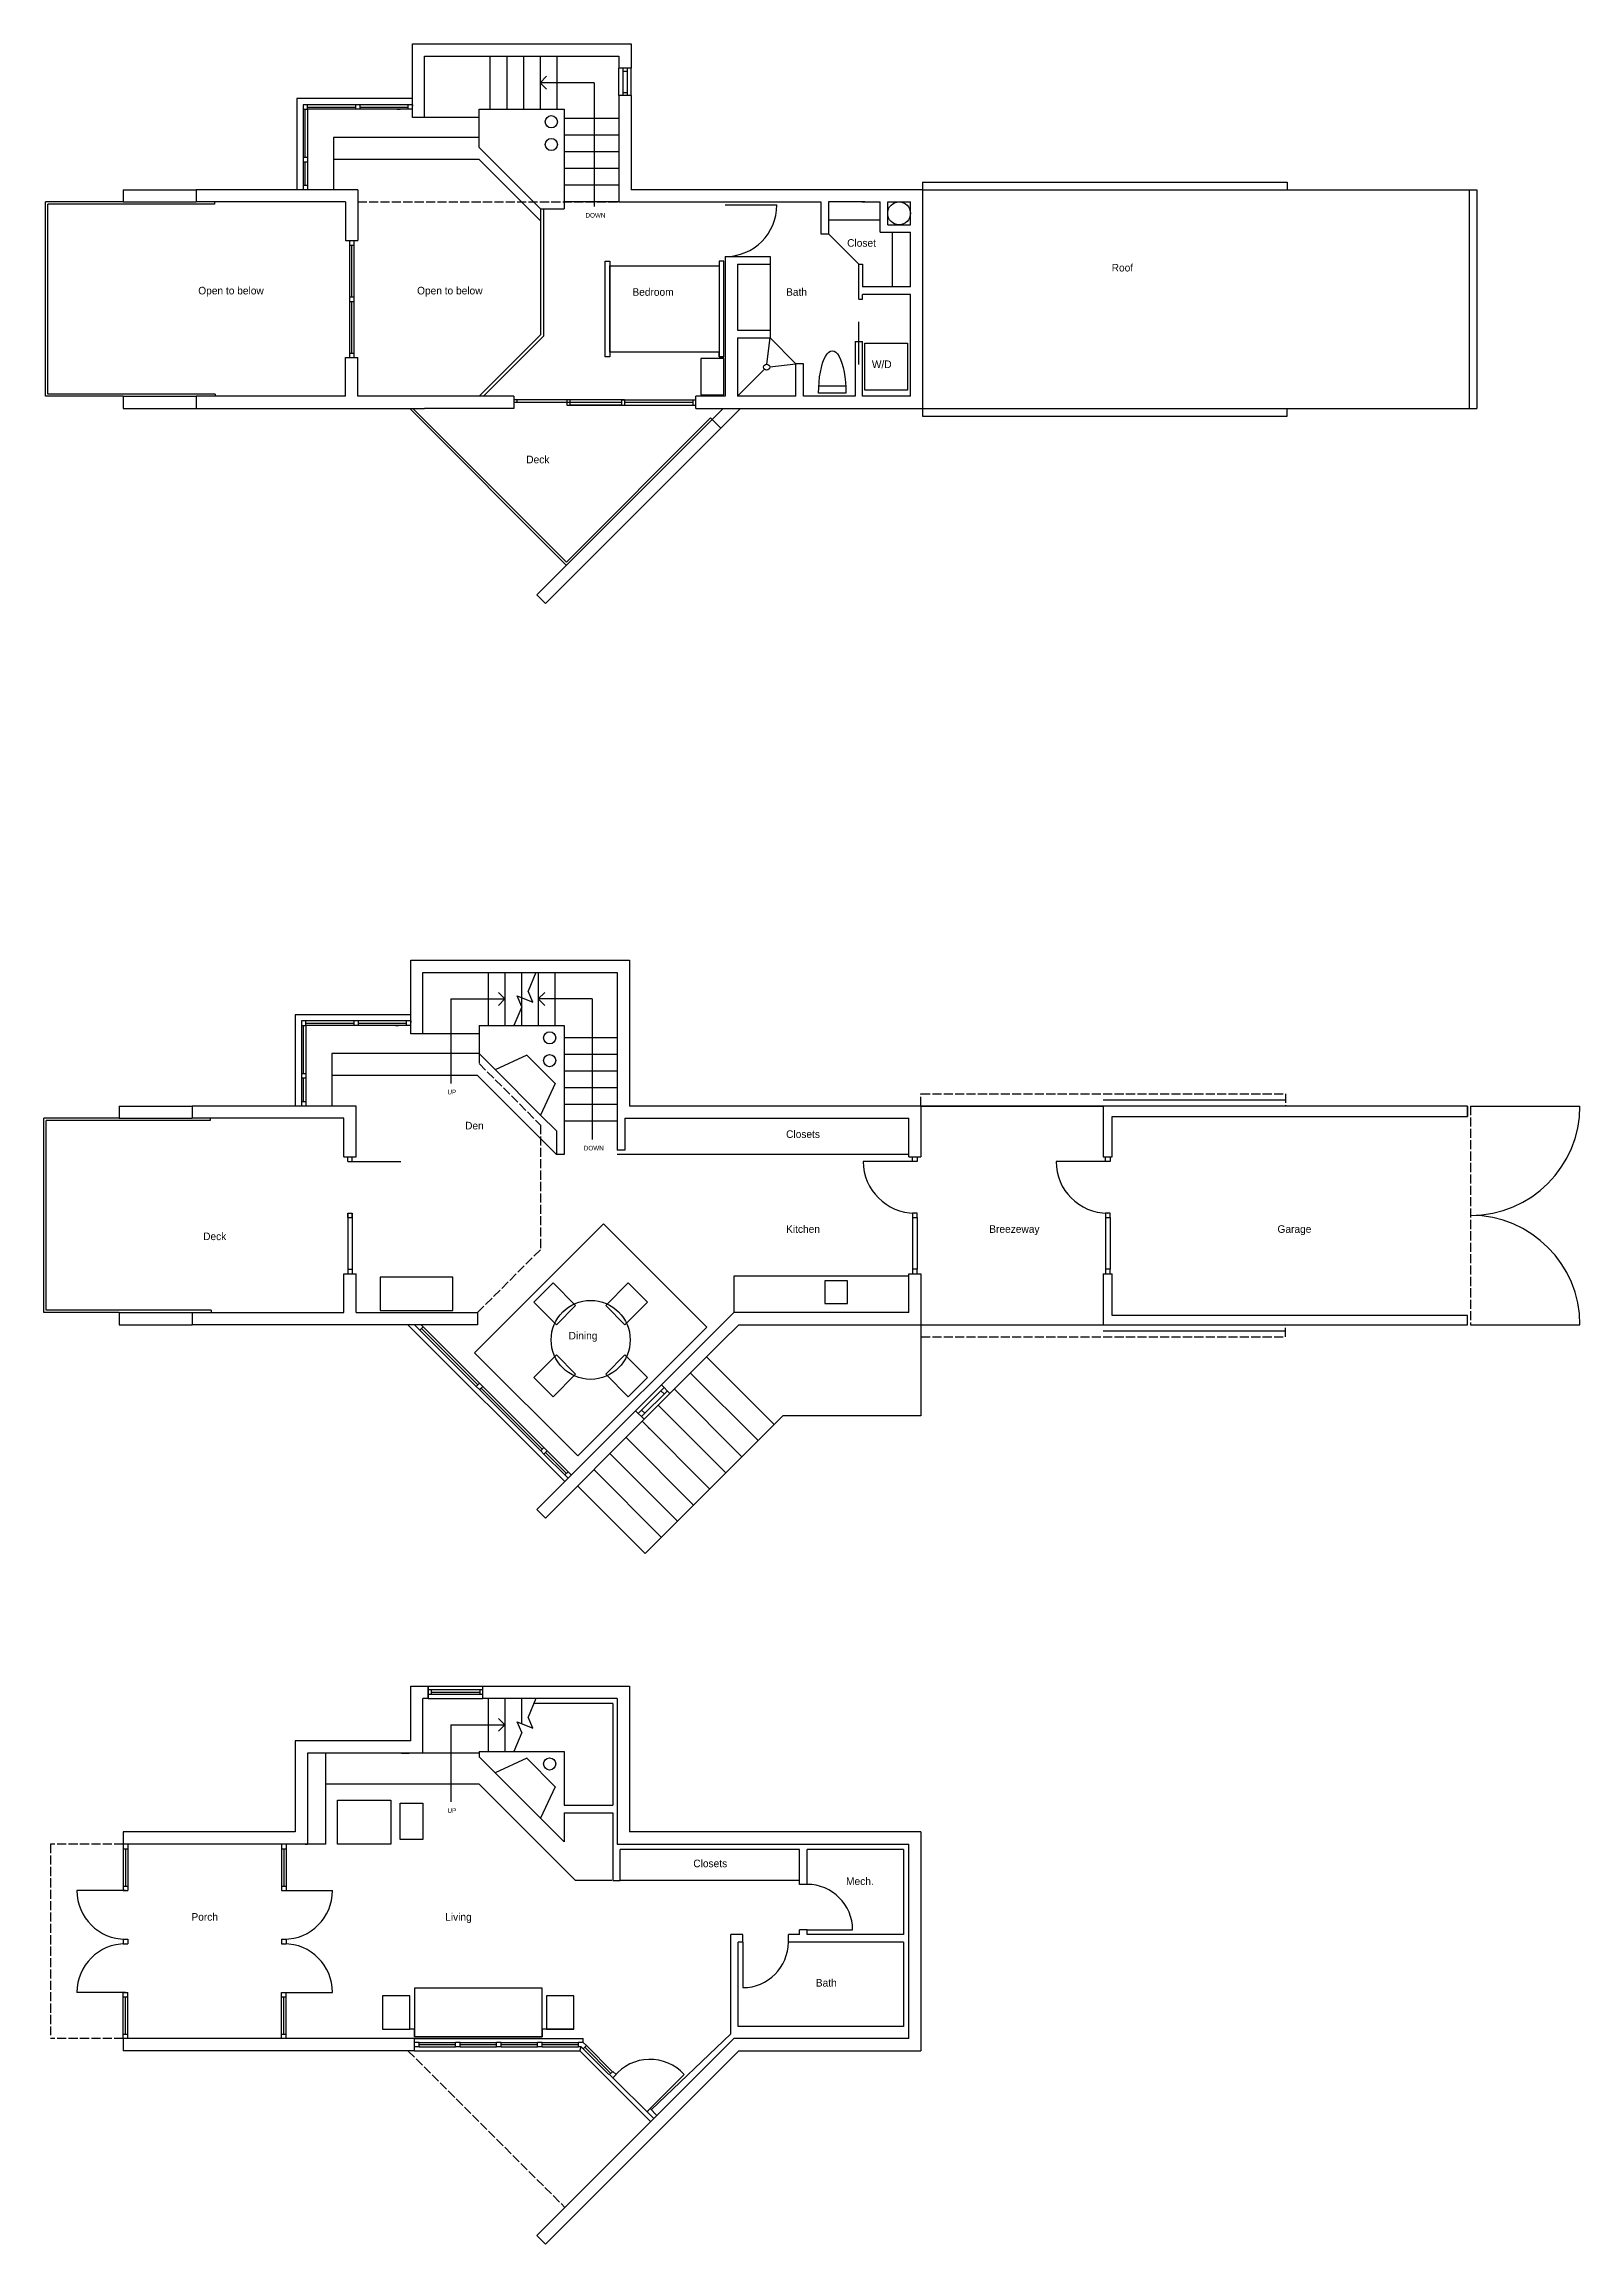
# Model space of a CAD drawing. Header units: inches. Extents: x -16484 to -805, y 141 to 7454.
# Drawn here: x -5318 to -4306, y 1100 to 2548 of the extents above; entities that cross this region are included whole.
import ezdxf

# ---------------------------------------------------------------- set-up
doc = ezdxf.new("R2010")
doc.units = ezdxf.units.IN
doc.header["$LTSCALE"] = 0.5
doc.header["$MEASUREMENT"] = 0
doc.linetypes.add('ACAD_ISO02W100', pattern=[15, 12, -3])
doc.layers.get('0').update_dxf_attribs({"color": 253})
for name, color, linetype in [('A-doors', 254, 'Continuous'), ('A-Elev-North', 7, 'Continuous'), ('A-Elev-South', 7, 'Continuous'), ('A-fixtures', 140, 'Continuous'), ('A-furniture', 33, 'Continuous'), ('A-glazing', 252, 'Continuous'), ('A-millwork', 252, 'Continuous'), ('A-roof', 253, 'Continuous'), ('A-soffit', 251, 'ACAD_ISO02W100'), ('A-stairs', 252, 'Continuous'), ('A-text', 254, 'Continuous'), ('A-walls', 7, 'Continuous')]:
    doc.layers.add(name, color=color, linetype=linetype)

msp = doc.modelspace()

# ---------------------------------------------------------------- linework, layer by layer
for p, q in [((-4740.1, 1849.2), (-4620.1, 1849.2)), ((-4620.1, 1849.2), (-4740.1, 1849.2)), ((-4740.1, 1705.2), (-4620.1, 1705.2))]:
    msp.add_line(p, q)
at = {"layer": 'A-doors'}
for p, q in [((-5119, 2419), (-5111, 2419)), ((-5116.5, 2419), (-5116.5, 2342)), ((-5116.5, 2416), (-5113.5, 2416)), ((-5113.5, 2419), (-5113.5, 2342)), ((-5116.5, 2382), (-5113.5, 2382)), ((-5116.5, 2379), (-5113.5, 2379)), ((-5116.5, 2345), (-5113.5, 2345)), ((-4620.1, 1853.2), (-4500.1, 1853.2)), ((-4378.1, 1849.2), (-4306.1, 1849.2)), ((-5120.1, 1815.7), (-5112.6, 1815.7)), ((-5117.6, 1812.7), (-5114.6, 1812.7)), ((-4744.1, 1812.7), (-4778.1, 1812.7)), ((-4745.6, 1815.7), (-4742.6, 1815.7)), ((-4745.6, 1812.7), (-4745.6, 1815.7)), ((-4742.6, 1812.7), (-4745.6, 1812.7)), ((-4742.6, 1815.7), (-4742.6, 1812.7)), ((-4617.1, 1812.7), (-4651.1, 1812.7)), ((-4618.6, 1815.7), (-4615.6, 1815.7)), ((-4618.6, 1812.7), (-4618.6, 1815.7)), ((-4615.6, 1812.7), (-4618.6, 1812.7)), ((-4615.6, 1815.7), (-4615.6, 1812.7)), ((-5117.6, 1778.7), (-5117.6, 1775.7)), ((-5117.6, 1778.7), (-5114.6, 1778.7)), ((-5117.6, 1775.7), (-5117.6, 1778.7)), ((-5117.6, 1778.7), (-5114.6, 1778.7)), ((-5117.6, 1775.7), (-5114.6, 1775.7)), ((-5117.6, 1775.7), (-5114.6, 1775.7)), ((-5114.6, 1778.7), (-5114.6, 1775.7)), ((-5114.6, 1775.7), (-5114.6, 1778.7)), ((-4742.6, 1778.7), (-4745.6, 1778.7)), ((-4745.6, 1778.7), (-4745.6, 1775.7)), ((-4745.6, 1775.7), (-4742.6, 1775.7)), ((-4742.6, 1775.7), (-4742.6, 1778.7)), ((-4615.6, 1778.7), (-4618.6, 1778.7)), ((-4618.6, 1778.7), (-4618.6, 1775.7)), ((-4618.6, 1775.7), (-4615.6, 1775.7)), ((-4615.6, 1775.7), (-4615.6, 1778.7)), ((-5120.1, 1738.7), (-5112.6, 1738.7)), ((-5117.6, 1741.7), (-5114.6, 1741.7)), ((-4742.6, 1741.7), (-4745.6, 1741.7)), ((-4745.6, 1741.7), (-4745.6, 1738.7)), ((-4745.6, 1738.7), (-4742.6, 1738.7)), ((-4742.6, 1738.7), (-4742.6, 1741.7)), ((-4615.6, 1741.7), (-4618.6, 1741.7)), ((-4618.6, 1741.7), (-4618.6, 1738.7)), ((-4618.6, 1738.7), (-4615.6, 1738.7)), ((-4615.6, 1738.7), (-4615.6, 1741.7)), ((-4620.1, 1701.2), (-4500.1, 1701.2)), ((-4378.1, 1705.2), (-4306.1, 1705.2)), ((-5265.4, 1363.2, -4869.3), (-5265.4, 1360.2, -4869.3)), ((-5262.4, 1363.2, -4869.3), (-5262.4, 1360.2, -4869.3)), ((-5161.1, 1363.2), (-5161.1, 1360.2)), ((-5158.1, 1363.2), (-5158.1, 1360.2)), ((-5265.4, 1360.2, -4869.3), (-5262.4, 1360.2, -4869.3)), ((-5161.1, 1360.2), (-5158.1, 1360.2)), ((-5265.4, 1335.6, -4869.3), (-5262.4, 1335.6, -4869.3)), ((-5265.4, 1335.6, -4869.3), (-5265.4, 1332.6, -4869.3)), ((-5262.4, 1335.6, -4869.3), (-5262.4, 1332.6, -4869.3)), ((-5161.1, 1335.6), (-5161.1, 1332.6)), ((-5161.1, 1335.6), (-5158.1, 1335.6)), ((-5158.1, 1335.6), (-5158.1, 1332.6)), ((-5263.9, 1332.6, -4869.3), (-5295.9, 1332.6, -4869.3)), ((-5265.4, 1332.6, -4869.3), (-5262.4, 1332.6, -4869.3)), ((-5161.1, 1332.6), (-5158.1, 1332.6)), ((-5159.6, 1332.6), (-5127.6, 1332.6)), ((-4815.1, 1306.7), (-4785.1, 1306.7)), ((-5265.4, 1300.6, -4869.3), (-5265.4, 1297.6, -4869.3)), ((-5265.4, 1300.6, -4869.3), (-5262.4, 1300.6, -4869.3)), ((-5265.4, 1297.6, -4869.3), (-5262.4, 1297.6, -4869.3)), ((-5262.4, 1300.6, -4869.3), (-5262.4, 1297.6, -4869.3)), ((-5161.1, 1300.6), (-5158.1, 1300.6)), ((-5161.1, 1300.6), (-5161.1, 1297.6)), ((-5161.1, 1297.6), (-5158.1, 1297.6)), ((-5158.1, 1300.6), (-5158.1, 1297.6)), ((-4857.4, 1298.7), (-4857.4, 1268.7)), ((-5263.9, 1265.6, -4869.3), (-5295.9, 1265.6, -4869.3)), ((-5265.4, 1262.6, -4869.3), (-5265.4, 1265.6, -4869.3)), ((-5265.4, 1265.6, -4869.3), (-5262.4, 1265.6, -4869.3)), ((-5265.4, 1262.6, -4869.3), (-5262.4, 1262.6, -4869.3)), ((-5262.4, 1262.6, -4869.3), (-5262.4, 1265.6, -4869.3)), ((-5161.1, 1265.6), (-5158.1, 1265.6)), ((-5161.1, 1262.6), (-5161.1, 1265.6)), ((-5161.1, 1262.6), (-5158.1, 1262.6)), ((-5159.6, 1265.6), (-5127.6, 1265.6)), ((-5158.1, 1262.6), (-5158.1, 1265.6)), ((-5265.4, 1235.2, -4869.3), (-5265.4, 1238, -4869.3)), ((-5265.4, 1238, -4869.3), (-5262.4, 1238, -4869.3)), ((-5262.4, 1235.2, -4869.3), (-5262.4, 1238, -4869.3)), ((-5161.1, 1238), (-5158.1, 1238)), ((-5161.1, 1235.2), (-5161.1, 1238)), ((-5158.1, 1235.2), (-5158.1, 1238)), ((-4920, 1187.5), (-4896, 1211.5))]:
    msp.add_line(p, q, dxfattribs=at)
at = {"layer": 'A-doors', "color": 252}
for p, q in [((-4618.6, 1775.7), (-4618.6, 1741.7)), ((-4615.6, 1775.7), (-4615.6, 1741.7))]:
    msp.add_line(p, q, dxfattribs=at)
at = {"layer": 'A-doors'}
for centre, radius, start, end in [((-4869, 2442.5), 34, 270, 0), ((-4378.1, 1849.2), 72, 270, 0), ((-4744.1, 1812.7), 34, 180, 270), ((-4617.1, 1812.7), 34, 180, 270), ((-4378.1, 1705.2), 72, 0, 90), ((-4815.1, 1306.7), 30, 0, 90), ((-5263.9, 1332.6, -4869.3), 32, 180, 270), ((-5159.6, 1332.6), 32, 270, 0), ((-5263.9, 1265.6, -4869.3), 32, 90, 180), ((-5159.6, 1265.6), 32, 0, 90), ((-4857.4, 1298.7), 30, 270, 0), ((-4918.5, 1191.1), 30.4, 42.2483, 140.4556)]:
    msp.add_arc(centre, radius, start, end, dxfattribs=at)
at = {"layer": 'A-Elev-North', "color": 253}
for p, q in [((-5151, 2512.5), (-5151, 2452.5)), ((-5075, 2512.5), (-5151, 2512.5)), ((-5031, 2500), (-5067, 2500)), ((-5127, 2487), (-5127, 2452.5)), ((-5031, 2487), (-5127, 2487)), ((-5127, 2487), (-5127, 2452.5)), ((-5152.1, 1909.2), (-5152.1, 1849.2)), ((-5076.1, 1909.2), (-5152.1, 1909.2)), ((-5128.1, 1883.7), (-5128.1, 1849.2)), ((-5031, 1883.7), (-5128.1, 1883.7)), ((-5031, 1896.7), (-5068.1, 1896.7)), ((-5031, 1423.2), (-5068.1, 1423.2))]:
    msp.add_line(p, q, dxfattribs=at)
at = {"layer": 'A-Elev-North', "color": 252}
for p, q in [((-5112.5, 2508.5), (-5112.5, 2505.5)), ((-5109.5, 2508.5), (-5109.5, 2505.5)), ((-5113.6, 1905.2), (-5113.6, 1902.2)), ((-5110.6, 1905.2), (-5110.6, 1902.2))]:
    msp.add_line(p, q, dxfattribs=at)
at = {"layer": 'A-Elev-North'}
for p, q in [((-5075, 2508.5), (-5075, 2507.5)), ((-5076.1, 1905.2), (-5076.1, 1904.2)), ((-4943.1, 1455.7), (-4943.1, 1388.8)), ((-4943.1, 1383.8), (-4943.1, 1339.2))]:
    msp.add_line(p, q, dxfattribs=at)
at = {"layer": 'A-Elev-North', "color": 254}
for p, q in [((-5073.6, 1705.2), (-5070, 1701.7)), ((-5067.9, 1703.8), (-5069.3, 1705.2)), ((-5028.7, 1664.6), (-5030.8, 1666.7)), ((-5032.9, 1664.6), (-5030.8, 1662.5)), ((-5030.8, 1662.5), (-5029.8, 1663.5))]:
    msp.add_line(p, q, dxfattribs=at)
at = {"layer": 'A-Elev-North', "color": 7}
for p, q in [((-4988.4, 1624.3), (-4986.3, 1622.2)), ((-4990.5, 1622.2), (-4988.4, 1620)), ((-4972.5, 1608.4), (-4970.4, 1606.3)), ((-4974.6, 1606.3), (-4972.5, 1604.1))]:
    msp.add_line(p, q, dxfattribs=at)
at = {"layer": 'A-Elev-South', "color": 253}
for p, q in [((-5265.4, 2452.5, -4869.3), (-5217.4, 2452.5, -4869.3)), ((-5265.4, 2444.5, -4869.3), (-5217.4, 2444.5, -4869.3)), ((-5265.4, 2316.5, -4869.3), (-5217.4, 2316.5, -4869.3)), ((-5265.4, 2308.5, -4869.3), (-5217.4, 2308.5, -4869.3)), ((-4937.3, 2310.7), (-4971.3, 2310.7)), ((-5268.1, 1849.2), (-5220.1, 1849.2)), ((-5268.1, 1841.2), (-5220.1, 1841.2)), ((-5268.1, 1713.2), (-5220.1, 1713.2)), ((-5220.1, 1713.2), (-5120.1, 1713.2)), ((-5112.1, 1713.2), (-5032.1, 1713.2)), ((-5268.1, 1705.2), (-5220.1, 1705.2)), ((-4740.1, 1705.2), (-4740.1, 1645.2)), ((-4881.3, 1684), (-4836.7, 1639.5)), ((-4891.9, 1673.4), (-4847.4, 1628.9)), ((-4913.1, 1652.2), (-4868.6, 1607.6)), ((-4902.5, 1662.8), (-4858, 1618.3)), ((-4923.7, 1641.6), (-4879.2, 1597)), ((-4831, 1645.2), (-4921.6, 1554.6)), ((-4740.1, 1645.2), (-4831, 1645.2)), ((-4934.3, 1631), (-4889.8, 1586.4)), ((-4955.5, 1609.8), (-4911, 1565.2)), ((-4944.9, 1620.4), (-4900.4, 1575.8)), ((-4966.2, 1599.2), (-4921.6, 1554.6))]:
    msp.add_line(p, q, dxfattribs=at)
at = {"layer": 'A-Elev-South', "color": 7}
for p, q in [((-5217.4, 2308.5, -4869.3), (-5067, 2308.5)), ((-4987.4, 1577.9), (-4922.3, 1643)), ((-4993, 1583.6), (-4987.4, 1577.9))]:
    msp.add_line(p, q, dxfattribs=at)
at = {"layer": 'A-Elev-South', "color": 250}
msp.add_line((-4937.3, 2314.2), (-4971.3, 2314.2), dxfattribs=at)
at = {"layer": 'A-Elev-South', "color": 251}
for p in [(-4937.3, 2314.2), (-4935.3, 2314.2)]:
    msp.add_line(p, (-4888.3, 2314.2), dxfattribs=at)
at = {"layer": 'A-fixtures'}
for p, q in [((-4841.5, 2337.7), (-4839.5, 2355)), ((-4861, 2316.5), (-4843.1, 2334.3)), ((-4839.7, 2336), (-4822.5, 2338)), ((-4789.5, 2318.5), (-4807.5, 2318.5)), ((-4807.3, 2323.5), (-4789.6, 2323.5))]:
    msp.add_line(p, q, dxfattribs=at)
msp.add_lwpolyline([(-4777, 2351.5), (-4749, 2351.5), (-4749, 2320.5), (-4777, 2320.5), (-4777, 2351.5)], dxfattribs=at)
for centre, radius in [((-4754.5, 2437), 7.5), ((-4841.7, 2335.7), 2)]:
    msp.add_circle(centre, radius, dxfattribs=at)
at = {"layer": 'A-fixtures', "extrusion": (0, 0, -1)}
msp.add_ellipse((-4798.5, 2318.5), major_axis=(0, -28), ratio=0.321429, start_param=1.570796, end_param=4.712389, dxfattribs=at)
at = {"layer": 'A-furniture'}
for points in [[(-4870, 2342.5), (-4870, 2405.5), (-4873, 2405.5), (-4873, 2342.5), (-4870, 2342.5), (-4873, 2342.5), (-4873, 2345.5), (-4945, 2345.5), (-4945, 2342.5), (-4945, 2342.5), (-4948, 2342.5), (-4948, 2405.5), (-4945, 2405.5), (-4945, 2402.5), (-4945, 2345.5), (-4945, 2402.5), (-4873, 2402.5)], [(-4885, 2341.5), (-4885, 2317.5), (-4870, 2317.5), (-4870, 2341.5), (-4885, 2341.5)], [(-5096.3, 1736.5), (-5096.3, 1714.5), (-5048.3, 1714.5), (-5048.3, 1736.5), (-5096.3, 1736.5)], [(-4967.5, 1717.8), (-4982.3, 1732.7), (-4995.1, 1720), (-4980.2, 1705.1), (-4967.5, 1717.8)], [(-4935, 1705.1), (-4920.1, 1720), (-4932.8, 1732.7), (-4947.7, 1717.8), (-4935, 1705.1)], [(-4967.5, 1672.6), (-4982.3, 1657.7), (-4995.1, 1670.5), (-4980.2, 1685.3), (-4967.5, 1672.6)], [(-4935, 1685.3), (-4920.1, 1670.5), (-4932.8, 1657.7), (-4947.7, 1672.6), (-4935, 1685.3)], [(-5083.1, 1390.2), (-5068.1, 1390.2), (-5068.1, 1366.2), (-5083.1, 1366.2), (-5083.1, 1390.2)], [(-4968.6, 1241.3), (-4968.6, 1263.3), (-4986.6, 1263.3), (-4986.6, 1241.3), (-4968.6, 1241.3), (-4986.6, 1241.3), (-4989.6, 1241.3), (-4989.6, 1236.3), (-4989.6, 1268.3), (-5073.6, 1268.3), (-5073.6, 1236.3), (-4989.6, 1236.3), (-5073.6, 1236.3), (-5073.6, 1241.3), (-5076.6, 1241.3), (-5076.6, 1263.3), (-5094.6, 1263.3), (-5094.6, 1241.3), (-5076.6, 1241.3)]]:
    msp.add_lwpolyline(points, dxfattribs=at)
for points in [[(-5034, 1686.7), (-4966.1, 1618.8), (-4881.2, 1703.7), (-4949.1, 1771.6)], [(-5124.3, 1392.2), (-5089.3, 1392.2), (-5089.3, 1363.2), (-5124.3, 1363.2)]]:
    msp.add_lwpolyline(points, close=True, dxfattribs=at)
msp.add_circle((-4957.6, 1695.2), 26, dxfattribs=at)
at = {"layer": 'A-glazing'}
for p, q in [((-4936.5, 2532.5), (-4936.5, 2514.5)), ((-4936.5, 2530.5), (-4933.5, 2530.5)), ((-4933.5, 2532.5), (-4933.5, 2514.5)), ((-5147, 2508.5), (-5147, 2505.5)), ((-5075, 2508.5), (-5147, 2508.5)), ((-5144, 2505.5), (-5144, 2508.5)), ((-5144, 2507), (-5112.5, 2507)), ((-5109.5, 2507), (-5078, 2507)), ((-5083, 2508.5), (-5085, 2508.5)), ((-5078, 2508.5), (-5078, 2505.5)), ((-4936.5, 2516.5), (-4933.5, 2516.5)), ((-5147, 2505.5), (-5144, 2505.5)), ((-5147, 2505.5), (-5147, 2452.5)), ((-5145.5, 2474), (-5145.5, 2505.5)), ((-5075, 2505.5), (-5144, 2505.5)), ((-5144, 2505.5), (-5144, 2452.5)), ((-5085, 2505.5), (-5083, 2505.5)), ((-5147, 2474), (-5144, 2474)), ((-5147, 2471), (-5144, 2471)), ((-5145.5, 2455.5), (-5145.5, 2471)), ((-5147, 2455.5), (-5144, 2455.5)), ((-5265.4, 2444.5, -4869.3), (-5315, 2444.5)), ((-4973.5, 2205.2), (-5076.7, 2308.4)), ((-5008.3, 2314.2), (-5008.3, 2312.5)), ((-5006.3, 2314.2), (-5006.3, 2312.5)), ((-4973.3, 2314.2), (-4973.3, 2310.7)), ((-4973.3, 2310.7), (-4888.3, 2310.7)), ((-4971.3, 2314.2), (-4971.3, 2310.7)), ((-4937.3, 2314.2), (-4937.3, 2310.7)), ((-4937.3, 2310.7), (-4888.3, 2310.7)), ((-4935.3, 2314.2), (-4935.3, 2310.7)), ((-4890.3, 2314.2), (-4890.3, 2310.7)), ((-5076.1, 1905.2), (-5148.1, 1905.2)), ((-5148.1, 1905.2), (-5148.1, 1902.2)), ((-5148.1, 1902.2), (-5148.1, 1849.2)), ((-5148.1, 1902.2), (-5145.1, 1902.2)), ((-5146.6, 1870.7), (-5146.6, 1902.2)), ((-5145.1, 1902.2), (-5145.1, 1905.2)), ((-5145.1, 1903.7), (-5113.6, 1903.7)), ((-5145.1, 1902.2), (-5145.1, 1849.2)), ((-5076.1, 1902.2), (-5145.1, 1902.2)), ((-5110.6, 1903.7), (-5079.1, 1903.7)), ((-5084.1, 1905.2), (-5086.1, 1905.2)), ((-5086.1, 1902.2), (-5084.1, 1902.2)), ((-5079.1, 1905.2), (-5079.1, 1902.2)), ((-5148.1, 1870.7), (-5145.1, 1870.7)), ((-5148.1, 1867.7), (-5145.1, 1867.7)), ((-5146.6, 1852.2), (-5146.6, 1867.7)), ((-5268.1, 1841.2), (-5316.1, 1841.2)), ((-5148.1, 1852.2), (-5145.1, 1852.2)), ((-4974.7, 1602), (-5077.9, 1705.2)), ((-5032.9, 1664.6), (-5070, 1701.7)), ((-5031.9, 1665.7), (-5069, 1702.7)), ((-5030.8, 1666.7), (-5067.9, 1703.8)), ((-4990.5, 1622.2), (-5030.8, 1662.5)), ((-4989.5, 1623.2), (-5029.8, 1663.5)), ((-4988.4, 1624.3), (-5028.7, 1664.6)), ((-4926.2, 1646.9), (-4909.2, 1663.8)), ((-4909.2, 1659.6), (-4911.4, 1661.7)), ((-4922, 1646.9), (-4924.1, 1649)), ((-4918.8, 1636.6), (-4920.9, 1638.8)), ((-4974.6, 1606.3), (-4988.4, 1620)), ((-4973.5, 1607.3), (-4987.3, 1621.1)), ((-4972.5, 1608.4), (-4986.3, 1622.2)), ((-5028.6, 1464.7), (-5064.6, 1464.7)), ((-5062.6, 1464.7), (-5062.6, 1461.7)), ((-5062.6, 1463.2), (-5030.6, 1463.2)), ((-5030.6, 1464.7), (-5030.6, 1461.7)), ((-5028.6, 1461.7), (-5064.6, 1461.7)), ((-5265.4, 1360.2, -4869.3), (-5265.4, 1335.6, -4869.3)), ((-5262.4, 1360.2, -4869.3), (-5262.4, 1335.6, -4869.3)), ((-5161.1, 1360.2), (-5161.1, 1335.6)), ((-5158.1, 1360.2), (-5158.1, 1335.6)), ((-5265.4, 1238, -4869.3), (-5265.4, 1262.6, -4869.3)), ((-5262.4, 1238, -4869.3), (-5262.4, 1262.6, -4869.3)), ((-5161.1, 1238), (-5161.1, 1262.6)), ((-5158.1, 1238), (-5158.1, 1262.6)), ((-5070.6, 1232.7), (-5046.6, 1232.7)), ((-5043.6, 1232.7), (-5019.6, 1232.7)), ((-5016.6, 1232.7), (-4992.6, 1232.7)), ((-4989.6, 1232.7), (-4965.6, 1232.7)), ((-5070.6, 1229.7), (-5046.6, 1229.7)), ((-5043.6, 1231.2), (-5043.6, 1231.2)), ((-5043.6, 1229.7), (-5019.6, 1229.7)), ((-5016.6, 1229.7), (-4992.6, 1229.7)), ((-4989.6, 1229.7), (-4965.6, 1229.7)), ((-4962.6, 1228.5), (-4945.6, 1211.5)), ((-4960.4, 1230.6), (-4943.5, 1213.6))]:
    msp.add_line(p, q, dxfattribs=at)
at = {"layer": 'A-glazing', "color": 252}
for p, q in [((-5117.6, 1775.7), (-5117.6, 1741.7)), ((-5114.6, 1775.7), (-5114.6, 1741.7)), ((-4745.6, 1775.7), (-4745.6, 1741.7)), ((-4742.6, 1775.7), (-4742.6, 1741.7))]:
    msp.add_line(p, q, dxfattribs=at)
at = {"layer": 'A-glazing', "color": 254}
for p, q in [((-5070, 1701.7), (-5067.9, 1703.8)), ((-5032.9, 1664.6), (-5030.8, 1666.7)), ((-5030.8, 1662.5), (-5028.7, 1664.6)), ((-4990.5, 1622.2), (-4988.4, 1624.3)), ((-4988.4, 1620), (-4986.3, 1622.2)), ((-4974.6, 1606.3), (-4972.5, 1608.4)), ((-5070.6, 1232.7), (-5073.6, 1232.7)), ((-5070.6, 1229.7), (-5070.6, 1232.7)), ((-5046.6, 1229.7), (-5046.6, 1232.7)), ((-5043.6, 1232.7), (-5046.6, 1232.7)), ((-5043.6, 1229.7), (-5043.6, 1232.7)), ((-5019.6, 1229.7), (-5019.6, 1232.7)), ((-5016.6, 1232.7), (-5019.6, 1232.7)), ((-5016.6, 1229.7), (-5016.6, 1232.7)), ((-4992.6, 1229.7), (-4992.6, 1232.7)), ((-4989.6, 1232.7), (-4992.6, 1232.7)), ((-4989.6, 1229.7), (-4989.6, 1232.7)), ((-4962.6, 1232.7), (-4965.6, 1232.7)), ((-4965.6, 1229.7), (-4965.6, 1232.7)), ((-4960.4, 1230.6), (-4962.6, 1232.7)), ((-5070.6, 1229.7), (-5073.6, 1229.7)), ((-5043.6, 1229.7), (-5046.6, 1229.7)), ((-5016.6, 1229.7), (-5019.6, 1229.7)), ((-4989.6, 1229.7), (-4992.6, 1229.7)), ((-4963.8, 1229.7), (-4965.6, 1229.7)), ((-4962.6, 1228.5), (-4963.8, 1229.7)), ((-4962.6, 1228.5), (-4960.4, 1230.6)), ((-4945.1, 1211.5), (-4943, 1213.6)), ((-4945.1, 1211.5), (-4943, 1209.4)), ((-4943, 1213.6), (-4940.9, 1211.5)), ((-4943, 1209.4), (-4940.9, 1211.5)), ((-4920.5, 1186.9), (-4918.4, 1189.1))]:
    msp.add_line(p, q, dxfattribs=at)
at = {"layer": 'A-glazing', "color": 253}
for p, q in [((-4928, 1648.6), (-4911, 1665.6)), ((-4924.1, 1644.7), (-4907.1, 1661.7)), ((-4922.3, 1643), (-4905.4, 1660)), ((-5070.6, 1231.2), (-5046.6, 1231.2)), ((-5043.6, 1231.2), (-5019.6, 1231.2)), ((-5016.6, 1231.2), (-4992.6, 1231.2)), ((-4989.6, 1231.2), (-4965.6, 1231.2)), ((-4961.5, 1229.5), (-4944.5, 1212.5))]:
    msp.add_line(p, q, dxfattribs=at)
at = {"layer": 'A-millwork'}
for p, q in [((-5316.5, 2316.5), (-5316.5, 2444.5)), ((-5265.4, 2444.5, -4869.3), (-5316.5, 2444.5)), ((-5205.4, 2443, -4869.3), (-5315, 2443)), ((-5315, 2318), (-5315, 2443)), ((-5205.4, 2444.5, -4869.3), (-5205.4, 2443, -4869.3)), ((-4869, 2442.5), (-4835, 2442.5)), ((-4839.5, 2403.5), (-4839.5, 2360)), ((-5204.9, 2318, -4869.3), (-5315, 2318)), ((-5204.9, 2318, -4869.3), (-5204.9, 2316.5, -4869.3)), ((-5265.4, 2316.5, -4869.3), (-5316.5, 2316.5)), ((-4973.5, 2207.4), (-5074.6, 2308.5)), ((-4971.3, 2314.2), (-5008.3, 2314.2)), ((-4937.3, 2312.5), (-5008.3, 2312.5)), ((-4971.3, 2314.2), (-4972.3, 2314.2)), ((-4937.3, 2312.5), (-4972.3, 2312.5)), ((-4935.3, 2314.2), (-4937.3, 2314.2)), ((-4890.3, 2312.5), (-4935.3, 2312.5)), ((-4890.3, 2312.5), (-4935.3, 2312.5)), ((-4878.6, 2302.3), (-4973.5, 2207.4)), ((-5317.6, 1713.2), (-5317.6, 1841.2)), ((-5268.1, 1841.2), (-5317.6, 1841.2)), ((-5316.1, 1714.7), (-5316.1, 1839.7)), ((-5208.1, 1839.7), (-5316.1, 1839.7)), ((-5208.1, 1841.2), (-5208.1, 1839.7)), ((-4748.1, 1817.2), (-4940.1, 1817.2)), ((-4863.4, 1737.2), (-4863.4, 1713.2)), ((-4748.1, 1737.2), (-4863.4, 1737.2)), ((-4803.4, 1734.2), (-4803.4, 1719.2)), ((-4788.4, 1734.2), (-4803.4, 1734.2)), ((-4788.4, 1719.2), (-4788.4, 1734.2)), ((-5268.1, 1713.2), (-5317.6, 1713.2)), ((-5207.6, 1714.7), (-5316.1, 1714.7)), ((-5207.6, 1714.7), (-5207.6, 1713.2)), ((-4803.4, 1719.2), (-4788.4, 1719.2)), ((-5132.1, 1363.2), (-5132.1, 1423.2)), ((-4820.1, 1339.2), (-4938.1, 1339.2))]:
    msp.add_line(p, q, dxfattribs=at)
at = {"layer": 'A-roof'}
for p, q in [((-4739, 2457.5), (-4499, 2457.5)), ((-4739, 2457.5), (-4739, 2452.5)), ((-4739, 2452.5), (-4379, 2452.5)), ((-4499, 2457.5), (-4499, 2452.5)), ((-4379, 2452.5), (-4379, 2308.5)), ((-4379, 2452.5), (-4374, 2452.5)), ((-4374, 2452.5), (-4374, 2308.5)), ((-4739, 2308.5), (-4379, 2308.5)), ((-4739, 2308.5), (-4739, 2303.5)), ((-4739, 2303.5), (-4499, 2303.5)), ((-4499, 2303.5), (-4499, 2308.5)), ((-4379, 2308.5), (-4374, 2308.5))]:
    msp.add_line(p, q, dxfattribs=at)
at = {"layer": 'A-soffit'}
for p, q in [((-5111, 2444.5), (-4939, 2444.5)), ((-5031, 1883.7), (-5031, 1877.1)), ((-5031, 1877.1), (-4990.6, 1836.7)), ((-4740.1, 1857.2), (-4500.1, 1857.2)), ((-4740.1, 1849.2), (-4740.1, 1857.2)), ((-4500.1, 1857.2), (-4500.1, 1849.2)), ((-4378.1, 1849.2), (-4378.1, 1705.2)), ((-4990.6, 1836.7), (-4990.6, 1754.7)), ((-5032.1, 1713.2), (-4990.6, 1754.7)), ((-4740.1, 1705.2), (-4740.1, 1697.2)), ((-4740.1, 1697.2), (-4500.1, 1697.2)), ((-4500.1, 1697.2), (-4500.1, 1705.2)), ((-5313.4, 1363.2, -4869.3), (-5313.4, 1237.4, -4869.3)), ((-5265.4, 1363.2, -4869.3), (-5313.4, 1363.2, -4869.3)), ((-5265.4, 1235.2, -4869.3), (-5313.4, 1235.2, -4869.3)), ((-5077.9, 1227.2), (-4974.6, 1124))]:
    msp.add_line(p, q, dxfattribs=at)
at = {"layer": 'A-stairs'}
for p, q in [((-5023.9, 2540.5), (-5023.9, 2505.5)), ((-5012.9, 2540.5), (-5012.9, 2505.5)), ((-5001.9, 2540.5), (-5001.9, 2505.5)), ((-4990.9, 2540.5), (-4990.9, 2505.5)), ((-4979.9, 2540.5), (-4979.9, 2505.5)), ((-4939, 2499.5), (-4975.1, 2499.5)), ((-4939, 2488.5), (-4975.1, 2488.5)), ((-4939, 2477.5), (-4975.1, 2477.5)), ((-5031, 2472.5), (-5127, 2472.5)), ((-4990.6, 2432.1), (-5031, 2472.5)), ((-4939, 2466.5), (-4975.1, 2466.5)), ((-4939, 2455.5), (-4975.1, 2455.5)), ((-4939, 2444.5), (-4975.1, 2444.5)), ((-5025.1, 1937.2), (-5025.1, 1902.2)), ((-5014.1, 1937.2), (-5014.1, 1902.2)), ((-5003.1, 1937.2), (-5003.1, 1902.2)), ((-4993.6, 1937.2), (-4998.7, 1924.8)), ((-4992.1, 1937.2), (-4992.1, 1902.2)), ((-4981.1, 1937.2), (-4981.1, 1902.2)), ((-5002.9, 1914.6), (-5008.1, 1902.2)), ((-5002.9, 1914.6), (-5005.9, 1921.8)), ((-5005.9, 1921.8), (-4995.7, 1917.6)), ((-4995.7, 1917.6), (-4998.7, 1924.8)), ((-4940.1, 1894.2), (-4975.1, 1894.2)), ((-4940.1, 1883.2), (-4975.1, 1883.2)), ((-5032.1, 1869.2), (-5128.1, 1869.2)), ((-4980.1, 1817.2), (-5032.1, 1869.2)), ((-4940.1, 1872.2), (-4975.1, 1872.2)), ((-4940.1, 1861.2), (-4975.1, 1861.2)), ((-4940.1, 1850.2), (-4975.1, 1850.2)), ((-4940.1, 1839.2), (-4975.1, 1839.2)), ((-5025.1, 1459.2), (-5025.1, 1424.2)), ((-5014.1, 1459.2), (-5014.1, 1424.2)), ((-5003.1, 1459.2), (-5003.1, 1442.6)), ((-4993.6, 1459.2), (-4998.7, 1446.8)), ((-5002.9, 1436.6), (-5008.1, 1424.2)), ((-5005.9, 1443.8), (-4995.7, 1439.6)), ((-5002.9, 1436.6), (-5005.9, 1443.8)), ((-4995.7, 1439.6), (-4998.7, 1446.8)), ((-5031, 1402.7), (-4967.5, 1339.2)), ((-4943.6, 1339.2), (-4967.5, 1339.2))]:
    msp.add_line(p, q, dxfattribs=at)
at = {"layer": 'A-text'}
for p, q in [((-4990.9, 2523), (-4986.7, 2527.2)), ((-4955.4, 2523), (-4990.9, 2523)), ((-4990.9, 2523), (-4986.7, 2518.7)), ((-4955.4, 2523), (-4955.4, 2441.4)), ((-5049.6, 1919.7), (-5049.6, 1864)), ((-5049.6, 1919.7), (-5014.1, 1919.7)), ((-5014.1, 1919.7), (-5018.3, 1924)), ((-5014.1, 1919.7), (-5018.3, 1915.5)), ((-4992.1, 1919.7), (-4987.8, 1924)), ((-4956.6, 1919.7), (-4992.1, 1919.7)), ((-4992.1, 1919.7), (-4987.8, 1915.5)), ((-4956.6, 1919.7), (-4956.6, 1827.1)), ((-5049.6, 1441.7), (-5049.6, 1391)), ((-5049.6, 1441.7), (-5014.1, 1441.7)), ((-5014.1, 1441.7), (-5018.3, 1445.9)), ((-5014.1, 1441.7), (-5018.3, 1437.5))]:
    msp.add_line(p, q, dxfattribs=at)
at = {"layer": 'A-walls'}
for p, q in [((-5075, 2548.5), (-4931, 2548.5)), ((-5075, 2500), (-5075, 2548.5)), ((-5067, 2540.5), (-4939, 2540.5)), ((-5067, 2500), (-5067, 2540.5)), ((-4939, 2540.5), (-4939, 2532.5)), ((-4931, 2548.5), (-4931, 2532.5)), ((-4931, 2532.5), (-4939, 2532.5)), ((-4931, 2514.5), (-4939, 2514.5)), ((-4939, 2514.5), (-4939, 2444.5)), ((-4931, 2514.5), (-4931, 2452.5)), ((-5067, 2500), (-5075, 2500)), ((-5111, 2452.5), (-5217.4, 2452.5, -4869.3)), ((-5217.4, 2452.5, -4869.3), (-5217.4, 2444.5, -4869.3)), ((-5111, 2452.5), (-5111, 2444.5)), ((-5111, 2452.5), (-5111, 2419)), ((-4739, 2452.5), (-4931, 2452.5)), ((-4739, 2452.5), (-4739, 2308.5)), ((-5119, 2444.5), (-5217.4, 2444.5, -4869.3)), ((-5119, 2444.5), (-5119, 2419)), ((-4939, 2444.5), (-4806, 2444.5)), ((-4806, 2444.5), (-4806, 2423.5)), ((-4777, 2444.5), (-4801, 2444.5)), ((-4801, 2444.5), (-4801, 2423.5)), ((-4779, 2444.5), (-4767, 2444.5)), ((-4767, 2424.5), (-4767, 2444.5)), ((-4762, 2444.5), (-4747, 2444.5)), ((-4762, 2429.5), (-4762, 2444.5)), ((-4747, 2429.5), (-4747, 2444.5)), ((-4806, 2423.5), (-4801, 2423.5)), ((-4801, 2423.5), (-4781, 2403.5)), ((-4767, 2424.5), (-4747, 2424.5)), ((-4762, 2429.5), (-4747, 2429.5)), ((-4747, 2388.5), (-4747, 2424.5)), ((-4869, 2408.5), (-4869, 2316.5)), ((-4869, 2408.5), (-4861, 2408.5)), ((-4861, 2408.5), (-4839.5, 2408.5)), ((-4839.5, 2408.5), (-4839.5, 2403.5)), ((-4861, 2403.5), (-4861, 2360)), ((-4861, 2403.5), (-4839.5, 2403.5)), ((-4781, 2380.5), (-4781, 2403.5)), ((-4781, 2403.5), (-4778.5, 2403.5)), ((-4778.5, 2403.5), (-4778.5, 2388.5)), ((-4781, 2380.5), (-4778.5, 2380.5)), ((-4747, 2388.5), (-4778.5, 2388.5)), ((-4747, 2383.5), (-4778.5, 2383.5)), ((-4778.5, 2380.5), (-4778.5, 2383.5)), ((-4747, 2316.5), (-4747, 2383.5)), ((-4781, 2337.5), (-4781, 2365.5)), ((-4861, 2360), (-4839.5, 2360)), ((-4861, 2355), (-4839.5, 2355)), ((-4861, 2355), (-4861, 2316.5)), ((-4839.5, 2360), (-4839.5, 2355)), ((-4839.5, 2355), (-4822.5, 2338)), ((-4783.5, 2352.5), (-4783.5, 2316.5)), ((-4783.5, 2352.5), (-4778.5, 2352.5)), ((-4778.5, 2316.5), (-4778.5, 2352.5)), ((-5119, 2316.5), (-5119, 2342)), ((-5119, 2342), (-5111, 2342)), ((-5111, 2316.5), (-5111, 2342)), ((-4822.5, 2316.5), (-4822.5, 2338)), ((-4817.5, 2338), (-4822.5, 2338)), ((-4817.5, 2316.5), (-4817.5, 2338)), ((-5217.4, 2316.5, -4869.3), (-5217.4, 2308.5, -4869.3)), ((-5119, 2316.5), (-5217.4, 2316.5, -4869.3)), ((-5008.3, 2316.5), (-5111, 2316.5)), ((-5008.3, 2308.5), (-5067, 2308.5)), ((-5008.3, 2316.5), (-5008.3, 2308.5)), ((-4888.3, 2308.5), (-4888.3, 2316.5)), ((-4869, 2316.5), (-4888.3, 2316.5)), ((-4888.3, 2308.5), (-4739, 2308.5)), ((-4822.5, 2316.5), (-4861, 2316.5)), ((-4783.5, 2316.5), (-4817.5, 2316.5)), ((-4747, 2316.5), (-4778.5, 2316.5)), ((-5076.1, 1896.7), (-5076.1, 1945.2)), ((-5076.1, 1945.2), (-4932.1, 1945.2)), ((-4932.1, 1945.2), (-4932.1, 1849.2)), ((-5068.1, 1896.7), (-5068.1, 1937.2)), ((-5068.1, 1937.2), (-4940.1, 1937.2)), ((-4940.1, 1937.2), (-4940.1, 1820.2)), ((-5031, 1902.2), (-5031, 1883.7)), ((-5031, 1902.2), (-4975.1, 1902.2)), ((-4975.1, 1902.2), (-4975.1, 1817.2)), ((-5068.1, 1896.7), (-5076.1, 1896.7)), ((-5020.5, 1873.2), (-5031, 1883.7)), ((-5020.5, 1873.2), (-4990.6, 1843.2)), ((-4999.6, 1882.8), (-5020.4, 1873.1)), ((-4980.9, 1864), (-4999.6, 1882.8)), ((-4980.9, 1864), (-4990.6, 1843.2)), ((-5220.1, 1849.2), (-5220.1, 1841.2)), ((-5112.1, 1849.2), (-5220.1, 1849.2)), ((-5120.1, 1841.2), (-5220.1, 1841.2)), ((-5120.1, 1815.7), (-5120.1, 1841.2)), ((-5112.1, 1815.7), (-5112.1, 1849.2)), ((-4980.1, 1832.8), (-4990.6, 1843.2)), ((-4935.1, 1841.2), (-4935.1, 1820.2)), ((-4935.1, 1841.2), (-4748.1, 1841.2)), ((-4740.1, 1849.2), (-4932.1, 1849.2)), ((-4748.1, 1815.7), (-4748.1, 1841.2)), ((-4740.1, 1849.2), (-4740.1, 1815.7)), ((-4620.1, 1849.2), (-4620.1, 1815.7)), ((-4380.1, 1849.2), (-4620.1, 1849.2)), ((-4614.1, 1815.7), (-4614.1, 1842.2)), ((-4614.1, 1842.2), (-4380.1, 1842.2)), ((-4380.1, 1842.2), (-4380.1, 1849.2)), ((-4380.1, 1849.2), (-4380.1, 1842.2)), ((-4980.1, 1832.8), (-4980.1, 1817.2)), ((-5117.6, 1812.7), (-5117.6, 1815.7)), ((-5114.6, 1812.7), (-5114.6, 1815.7)), ((-5112.6, 1815.7), (-5112.1, 1815.7)), ((-4975.1, 1817.2), (-4980.1, 1817.2)), ((-4935.1, 1820.2), (-4940.1, 1820.2)), ((-4748.1, 1815.7), (-4740.1, 1815.7)), ((-4620.1, 1815.7), (-4614.1, 1815.7)), ((-5120.1, 1713.2), (-5120.1, 1738.7)), ((-5117.6, 1741.7), (-5117.6, 1738.7)), ((-5114.6, 1741.7), (-5114.6, 1738.7)), ((-5112.6, 1738.7), (-5112.1, 1738.7)), ((-5112.1, 1713.2), (-5112.1, 1738.7)), ((-4748.1, 1713.2), (-4748.1, 1738.7)), ((-4748.1, 1738.7), (-4740.1, 1738.7)), ((-4740.1, 1738.7), (-4740.1, 1705.2)), ((-4620.1, 1738.7), (-4620.1, 1705.2)), ((-4620.1, 1738.7), (-4614.1, 1738.7)), ((-4614.1, 1711.2), (-4614.1, 1738.7)), ((-5220.1, 1713.2), (-5220.1, 1705.2)), ((-5032.1, 1713.2), (-5032.1, 1705.2)), ((-4911, 1665.6), (-4863.4, 1713.2)), ((-4748.1, 1713.2), (-4863.4, 1713.2)), ((-4380.1, 1711.2), (-4614.1, 1711.2)), ((-4380.1, 1705.2), (-4380.1, 1711.2)), ((-5032.1, 1705.2), (-5220.1, 1705.2)), ((-4860.1, 1705.2), (-4871.4, 1693.9)), ((-4860.1, 1705.2), (-4740.1, 1705.2)), ((-4620.1, 1705.2), (-4380.1, 1705.2)), ((-4871.4, 1693.9), (-4905.4, 1660)), ((-4905.4, 1660), (-4911, 1665.6)), ((-4993, 1583.6), (-4928, 1648.6)), ((-4922.3, 1643), (-4928, 1648.6)), ((-5076.1, 1467.2), (-5064.6, 1467.2)), ((-5076.1, 1431.2), (-5076.1, 1467.2)), ((-5076.1, 1467.2), (-5064.6, 1467.2)), ((-5064.6, 1459.2), (-5064.6, 1467.2)), ((-5064.6, 1467.2), (-5064.6, 1459.2)), ((-5028.6, 1467.2), (-4932.1, 1467.2)), ((-5028.6, 1459.2), (-5028.6, 1467.2)), ((-4932.1, 1467.2), (-4932.1, 1371.2)), ((-5064.6, 1459.2), (-5068.1, 1459.2)), ((-5068.1, 1423.2), (-5068.1, 1459.2)), ((-4940.1, 1459.2), (-5028.6, 1459.2)), ((-4943.1, 1455.7), (-4995, 1455.7)), ((-4940.1, 1459.2), (-4940.1, 1363.2)), ((-5152.1, 1431.2), (-5152.1, 1371.2)), ((-5076.1, 1431.2), (-5152.1, 1431.2)), ((-5144.1, 1423.2), (-5144.1, 1363.2)), ((-5068.1, 1423.2), (-5144.1, 1423.2)), ((-5082.1, 1423.2), (-5077.1, 1423.2)), ((-5031, 1424.2), (-4975.1, 1424.2)), ((-5031, 1424.2), (-5031, 1420.7)), ((-5020.5, 1410.2), (-5031, 1420.7)), ((-4999.6, 1419.8), (-5020.4, 1410.1)), ((-4980.9, 1401), (-4999.6, 1419.8)), ((-4975.1, 1424.2), (-4975.1, 1388.8)), ((-5020.5, 1410.2), (-4990.6, 1380.2)), ((-4980.9, 1401), (-4990.6, 1380.2)), ((-4975.1, 1364.8), (-4990.6, 1380.2)), ((-4975.1, 1388.8), (-4943.1, 1388.8)), ((-4975.1, 1383.8), (-4943.1, 1383.8)), ((-4975.1, 1383.8), (-4975.1, 1364.8)), ((-5265.4, 1371.2, -4869.3), (-5265.4, 1363.2, -4869.3)), ((-5152.1, 1371.2), (-5265.4, 1371.2, -4869.3)), ((-5144.1, 1363.2), (-5265.4, 1363.2, -4869.3)), ((-5145.6, 1363.2), (-5144.1, 1363.2)), ((-4940.1, 1363.2), (-4748.1, 1363.2)), ((-4740.1, 1371.2), (-4932.1, 1371.2)), ((-4748.1, 1235.2), (-4748.1, 1363.2)), ((-4740.1, 1371.2), (-4740.1, 1227.2)), ((-4820.1, 1359.7), (-4938.1, 1359.7)), ((-4938.1, 1339.2), (-4938.1, 1359.7)), ((-4820.1, 1336.7), (-4820.1, 1359.7)), ((-4751.6, 1359.7), (-4815.1, 1359.7)), ((-4815.1, 1336.7), (-4815.1, 1359.7)), ((-4751.6, 1359.7), (-4751.6, 1303.7)), ((-4943.1, 1339.2), (-4938.1, 1339.2)), ((-4815.1, 1336.7), (-4820.1, 1336.7)), ((-4820.1, 1303.7), (-4820.1, 1306.7)), ((-4815.1, 1306.7), (-4820.1, 1306.7)), ((-4815.1, 1303.7), (-4815.1, 1306.7)), ((-4865.4, 1238.2), (-4865.4, 1303.7)), ((-4857.4, 1303.7), (-4865.4, 1303.7)), ((-4860.4, 1243.2), (-4860.4, 1298.7)), ((-4857.4, 1298.7), (-4860.4, 1298.7)), ((-4857.4, 1298.7), (-4860.4, 1298.7)), ((-4857.4, 1298.7), (-4857.4, 1303.7)), ((-4820.1, 1303.7), (-4827.4, 1303.7)), ((-4827.4, 1298.7), (-4827.4, 1303.7)), ((-4820.1, 1303.7), (-4827.4, 1303.7)), ((-4751.6, 1298.7), (-4827.4, 1298.7)), ((-4751.6, 1303.7), (-4815.1, 1303.7)), ((-4751.6, 1298.7), (-4751.6, 1243.2)), ((-5265.4, 1235.2, -4869.3), (-5265.4, 1227.2, -4869.3)), ((-5073.6, 1235.2), (-5265.4, 1235.2, -4869.3)), ((-5073.6, 1227.2), (-5073.6, 1235.2)), ((-4993, 1105.6), (-4863.4, 1235.2)), ((-4917.7, 1188.3), (-4865.4, 1238.2)), ((-4748.1, 1235.2), (-4863.4, 1235.2)), ((-4751.6, 1243.2), (-4860.4, 1243.2)), ((-5073.6, 1227.2), (-5265.4, 1227.2, -4869.3)), ((-4860.1, 1227.2), (-4987.4, 1099.9)), ((-4860.1, 1227.2), (-4740.1, 1227.2)), ((-4945.1, 1211.5), (-4916.1, 1182.5)), ((-4987.4, 1099.9), (-4993, 1105.6))]:
    msp.add_line(p, q, dxfattribs=at)
at = {"layer": 'A-walls', "color": 253}
for p, q in [((-4939, 2514.5), (-4939, 2532.5)), ((-4931, 2514.5), (-4931, 2532.5)), ((-5031, 2505.5), (-4975.1, 2505.5)), ((-5031, 2480.4), (-5031, 2505.5)), ((-4975.1, 2505.5), (-4975.1, 2440)), ((-4990.6, 2440), (-5031, 2480.4)), ((-5265.4, 2452.5, -10016.9), (-5265.4, 2444.5, -10016.9)), ((-4990.6, 2440), (-4990.6, 2356.9)), ((-4990.6, 2440), (-4975.1, 2440)), ((-4988.6, 2440), (-4988.6, 2356.1)), ((-4990.6, 2356.9), (-5031, 2316.5)), ((-4988.6, 2356.1), (-5028.1, 2316.5)), ((-5265.4, 2316.5, -4869.3), (-5265.4, 2308.5, -4869.3)), ((-4993, 2185.7), (-4870.3, 2308.5)), ((-4877.5, 2301.2), (-4878.6, 2302.3)), ((-5268.1, 1849.2, -5147.6), (-5268.1, 1841.2, -5147.6)), ((-5268.1, 1713.2), (-5268.1, 1705.2)), ((-5064.6, 1467.2), (-5028.6, 1467.2)), ((-5064.6, 1459.2), (-5028.6, 1459.2)), ((-5073.6, 1235.2), (-4962.6, 1235.2)), ((-4962.6, 1232.7), (-4962.6, 1235.2)), ((-5073.6, 1227.2), (-4964.8, 1227.2)), ((-4964.8, 1227.2), (-4963.8, 1229.7)), ((-4964.8, 1227.2), (-4918.4, 1180.7))]:
    msp.add_line(p, q, dxfattribs=at)
at = {"layer": 'A-walls', "color": 252}
for p, q in [((-4767, 2432.5), (-4801, 2432.5)), ((-4759, 2424.5), (-4759, 2388.5)), ((-5115, 2416), (-5115, 2382)), ((-5115, 2379), (-5115, 2345)), ((-5116.6, 1812.7), (-5082.6, 1812.7)), ((-5031, 1402.7), (-5132.1, 1402.7)), ((-5132.1, 1363.2), (-5144.1, 1363.2)), ((-5263.9, 1360.2, -4869.3), (-5263.9, 1335.6, -4869.3)), ((-5159.6, 1360.2), (-5159.6, 1335.6)), ((-5263.9, 1238, -4869.3), (-5263.9, 1262.6, -4869.3)), ((-5159.6, 1238), (-5159.6, 1262.6))]:
    msp.add_line(p, q, dxfattribs=at)
at = {"layer": 'A-walls', "color": 254}
for p, q in [((-4859, 2308.5), (-4876.1, 2291.3)), ((-4876.1, 2291.3), (-4987.4, 2180.1)), ((-4871.9, 2295.6), (-4877.5, 2301.2)), ((-4987.4, 2180.1), (-4993, 2185.7)), ((-4918.4, 1189.1), (-4914, 1184.6)), ((-4920.5, 1186.9), (-4916.1, 1182.5))]:
    msp.add_line(p, q, dxfattribs=at)
at = {"layer": 'A-walls'}
for centre in [(-4983.5, 2497.3), (-4983.5, 2482.3), (-4984.6, 1894.1), (-4984.6, 1879.1), (-4984.6, 1416)]:
    msp.add_circle(centre, 4, dxfattribs=at)

# ---------------------------------------------------------------- texts
at = {"layer": 'A-soffit', "color": 7}
for s, p in [('Closet', (-4788.7, 2415)), ('Open to below', (-5216, 2383.6, -4869.3)), ('Open to below', (-5071.9, 2383.6)), ('Bedroom', (-4930.1, 2382.7)), ('Bath', (-4828.9, 2382.7)), ('W/D', (-4772.4, 2335.1)), ('Den', (-5040.3, 1833.8)), ('Closets', (-4828.9, 1828.2)), ('Kitchen', (-4828.9, 1765.7)), ('Breezeway', (-4695.1, 1765.7)), ('Garage', (-4505.3, 1765.7)), ('Deck', (-5212.8, 1760.9)), ('Dining', (-4972.1, 1695.5)), ('Closets', (-4890, 1348)), ('Mech.', (-4789.4, 1336.3)), ('Porch', (-5220.5, 1312.8)), ('Living', (-5053.4, 1312.8)), ('Bath', (-4809.3, 1269.4))]:
    msp.add_text(s, height=5, dxfattribs=at).set_placement(p)
at = {"layer": 'A-soffit'}
for s, p in [('Roof', (-4614.5, 2398.7)), ('Deck', (-5000, 2272.4))]:
    msp.add_text(s, height=5, dxfattribs=at).set_placement(p)
at = {"layer": 'A-text'}
for s, p in [('DOWN', (-4961, 2434.2)), ('UP', (-5051.9, 1856.9)), ('DOWN', (-4962.1, 1820)), ('UP', (-5051.9, 1383.8))]:
    msp.add_text(s, height=3, dxfattribs=at).set_placement(p)

doc.saveas('drawing.dxf')
